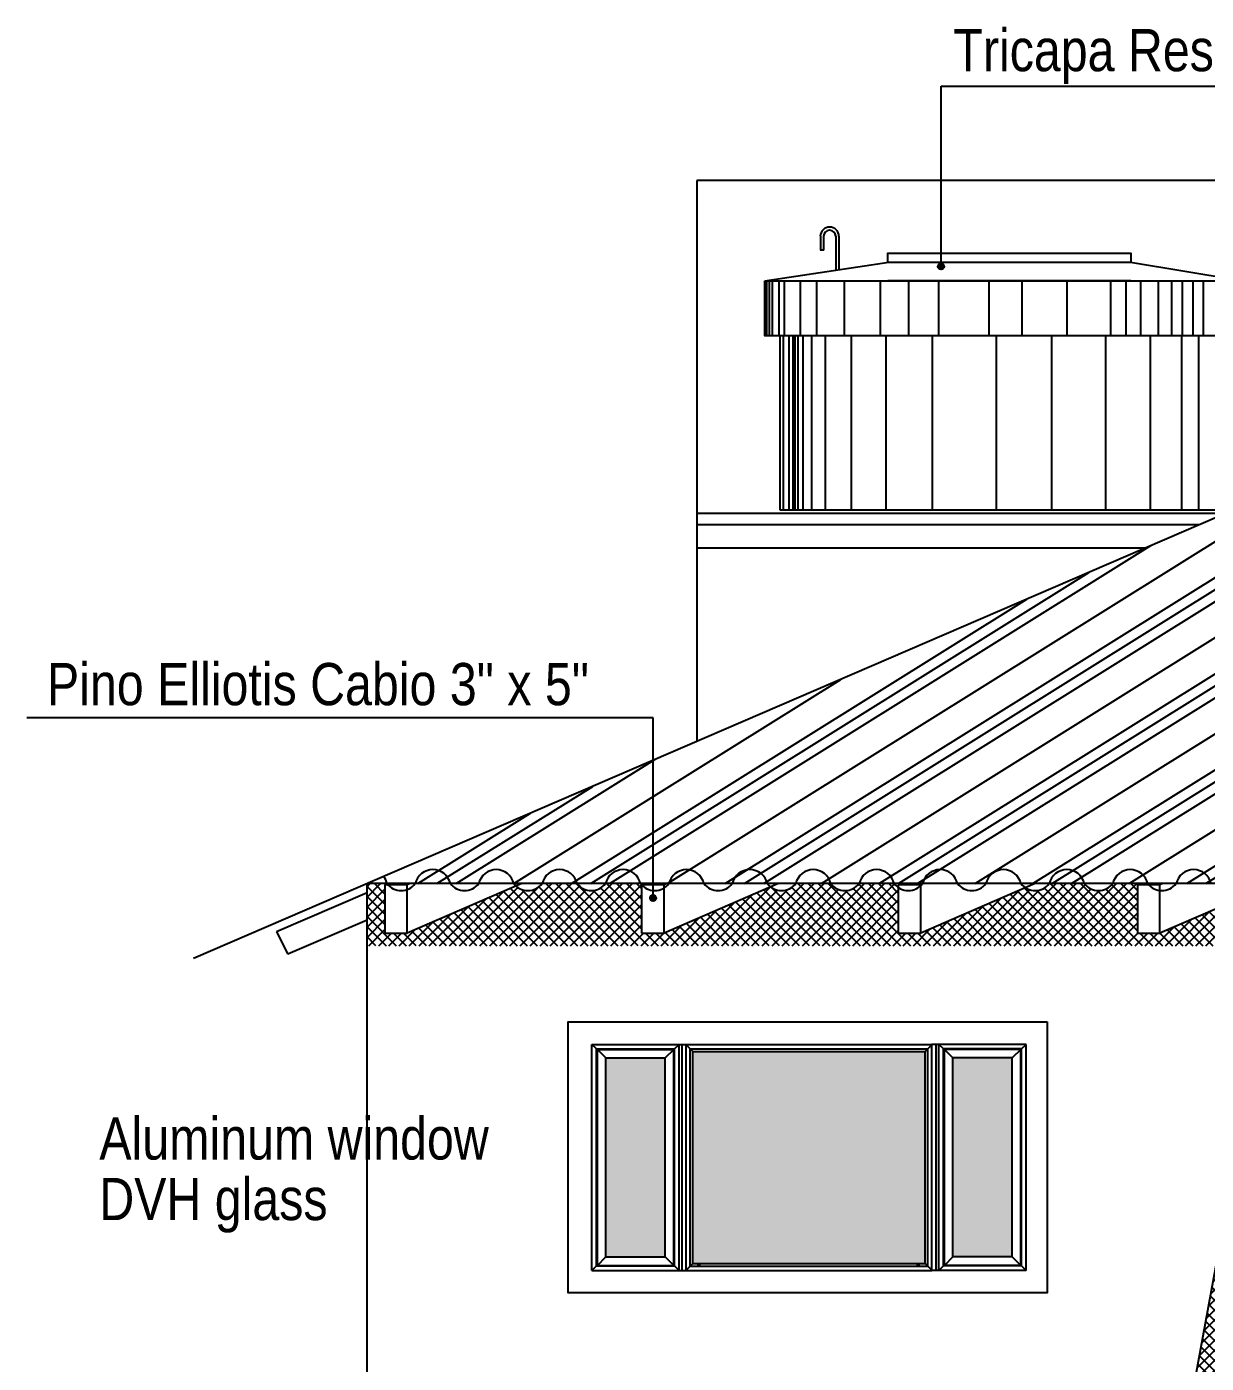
# Model space of a CAD drawing. Header units: millimetres. Extents: x 221 to 543, y -43 to 148.
# Drawn here: x 320.995 to 324.671, y 67.238 to 71.404 of the extents above; entities that cross this region are included whole.
import ezdxf

# ---------------------------------------------------------------- set-up
doc = ezdxf.new("R2010")
doc.units = ezdxf.units.MM
for name, color, linetype in [('13010100', 7, 'Continuous'), ('1301050', 3, 'Continuous'), ('FINAS', 1, 'Continuous')]:
    doc.layers.add(name, color=color, linetype=linetype)
doc.styles.add('NARROW', font='ARIALN.TTF')

msp = doc.modelspace()

# ---------------------------------------------------------------- hatches: boundary and pattern name
h = msp.add_hatch(color=256)
h.paths.add_polyline_path([(323.8535, 70.653), (323.8447, 70.6565), (323.8447, 70.6471, 0.306117)])
h.paths.add_polyline_path([(323.8447, 70.666), (323.8447, 70.6565), (323.8535, 70.653, 0.095932), (323.8542, 70.6565, 0.414214)])
h.paths.add_polyline_path([(323.8447, 70.666, 0.414214), (323.8352, 70.6565, 0.414214), (323.8447, 70.6471), (323.8447, 70.6565)])
h = msp.add_hatch()
h.set_pattern_fill('PLASTI', color=251, scale=0.04, angle=32, style=0)
h.paths.add_polyline_path([(324.8842, 69.9526), (322.0558, 68.733), (324.8842, 68.733), (324.8842, 69.033)])
h = msp.add_hatch()
h.set_pattern_fill('ANSI37', color=252, scale=0.007, angle=90, style=0)
h.paths.add_polyline_path([(324.8058, 65.8368), (324.6756, 65.8368), (324.6756, 65.6819), (324.7228, 65.6819)])
h.paths.add_polyline_path([(324.8842, 65.983), (324.7949, 65.983), (324.7949, 65.8444), (324.8099, 65.8444)])
h.paths.add_polyline_path([(324.7873, 65.983), (324.6756, 65.983), (324.6756, 65.8444), (324.7873, 65.8444)])
h.paths.add_polyline_path([(325.1124, 65.983), (324.8842, 65.983), (324.8842, 65.8444), (325.1124, 65.8444)])
h.paths.add_polyline_path([(324.9498, 65.8368), (324.8842, 65.8368), (324.8842, 65.6819), (324.9498, 65.6819)])
h.paths.add_polyline_path([(325.2749, 65.8368), (324.9574, 65.8368), (324.9574, 65.6819), (325.2749, 65.6819)])
h.paths.add_polyline_path([(325.4375, 65.983), (325.12, 65.983), (325.12, 65.8444), (325.4375, 65.8444)])
h.paths.add_polyline_path([(325.6001, 65.8368), (325.2826, 65.8368), (325.2826, 65.6819), (325.6001, 65.6819)])
h.paths.add_polyline_path([(325.7626, 65.983), (325.4451, 65.983), (325.4451, 65.8444), (325.7626, 65.8444)])
h.paths.add_polyline_path([(325.9252, 65.8368), (325.6077, 65.8368), (325.6077, 65.6819), (325.9252, 65.6819)])
h.paths.add_polyline_path([(326.0877, 65.983), (325.7702, 65.983), (325.7702, 65.8444), (326.0877, 65.8444)])
h.paths.add_polyline_path([(326.2503, 65.8368), (325.9328, 65.8368), (325.9328, 65.6819), (326.2503, 65.6819)])
h.paths.add_polyline_path([(326.4129, 65.983), (326.0954, 65.983), (326.0954, 65.8444), (326.4129, 65.8444)])
h.paths.add_polyline_path([(326.5754, 65.8368), (326.2579, 65.8368), (326.2579, 65.6819), (326.5754, 65.6819)])
h.paths.add_polyline_path([(326.738, 65.983), (326.4205, 65.983), (326.4205, 65.8444), (326.738, 65.8444)])
h.paths.add_polyline_path([(326.9005, 65.8368), (326.583, 65.8368), (326.583, 65.6819), (326.9005, 65.6819)])
h.paths.add_polyline_path([(327.0631, 65.983), (326.7456, 65.983), (326.7456, 65.8444), (327.0631, 65.8444)])
h.paths.add_polyline_path([(327.2257, 65.8368), (326.9082, 65.8368), (326.9082, 65.6819), (327.2257, 65.6819)])
h.paths.add_polyline_path([(327.3882, 65.983), (327.0707, 65.983), (327.0707, 65.8444), (327.3882, 65.8444)])
h.paths.add_polyline_path([(327.5508, 65.8368), (327.2333, 65.8368), (327.2333, 65.6819), (327.5508, 65.6819)])
h.paths.add_polyline_path([(327.7133, 65.983), (327.3958, 65.983), (327.3958, 65.8444), (327.7133, 65.8444)])
h.paths.add_polyline_path([(327.8759, 65.8368), (327.5584, 65.8368), (327.5584, 65.6819), (327.8759, 65.6819)])
h.paths.add_polyline_path([(328.0385, 65.983), (327.721, 65.983), (327.721, 65.8444), (328.0385, 65.8444)])
h.paths.add_polyline_path([(328.201, 65.8368), (327.8835, 65.8368), (327.8835, 65.6819), (328.201, 65.6819)])
h.paths.add_polyline_path([(328.3636, 65.983), (328.0461, 65.983), (328.0461, 65.8444), (328.3636, 65.8444)])
h.paths.add_polyline_path([(328.5261, 65.8368), (328.2086, 65.8368), (328.2086, 65.6819), (328.5261, 65.6819)])
h.paths.add_polyline_path([(328.6887, 65.983), (328.3712, 65.983), (328.3712, 65.8444), (328.6887, 65.8444)])
h.paths.add_polyline_path([(328.8513, 65.8368), (328.5338, 65.8368), (328.5338, 65.6819), (328.8513, 65.6819)])
h.paths.add_polyline_path([(329.0138, 65.983), (328.6963, 65.983), (328.6963, 65.8444), (329.0138, 65.8444)])
h.paths.add_polyline_path([(329.1764, 65.8368), (328.8589, 65.8368), (328.8589, 65.6819), (329.1764, 65.6819)])
h.paths.add_polyline_path([(329.3389, 65.983), (329.0214, 65.983), (329.0214, 65.8444), (329.3389, 65.8444)])
h.paths.add_polyline_path([(329.5015, 65.8368), (329.184, 65.8368), (329.184, 65.6819), (329.5015, 65.6819)])
h.paths.add_polyline_path([(329.6641, 65.983), (329.3466, 65.983), (329.3466, 65.8444), (329.6641, 65.8444)])
h.paths.add_polyline_path([(329.8266, 65.8368), (329.5091, 65.8368), (329.5091, 65.6819), (329.8266, 65.6819)])
h.paths.add_polyline_path([(329.9892, 65.983), (329.6717, 65.983), (329.6717, 65.8444), (329.9892, 65.8444)])
h.paths.add_polyline_path([(330.1517, 65.8368), (329.8342, 65.8368), (329.8342, 65.6819), (330.1517, 65.6819)])
h.paths.add_polyline_path([(330.4769, 65.8368), (330.1594, 65.8368), (330.1594, 65.6819), (330.4769, 65.6819)])
h.paths.add_polyline_path([(330.3143, 65.983), (329.9968, 65.983), (329.9968, 65.8444), (330.3143, 65.8444)])
h.paths.add_polyline_path([(330.6394, 65.983), (330.3219, 65.983), (330.3219, 65.8444), (330.6394, 65.8444)])
h.paths.add_polyline_path([(330.802, 65.8368), (330.4845, 65.8368), (330.4845, 65.6819), (330.802, 65.6819)])
h.paths.add_polyline_path([(330.8749, 65.8368), (330.8096, 65.8368), (330.8096, 65.6819), (330.8749, 65.6819)])
h.paths.add_polyline_path([(330.8749, 65.983), (330.647, 65.983), (330.647, 65.8444), (330.8749, 65.8444)])
h.paths.add_polyline_path([(322.5114, 65.983), (322.1939, 65.983), (322.1939, 65.8444), (322.5114, 65.8444)])
h.paths.add_polyline_path([(322.674, 65.8368), (322.3565, 65.8368), (322.3565, 65.6819), (322.674, 65.6819)])
h.paths.add_polyline_path([(322.8365, 65.983), (322.519, 65.983), (322.519, 65.8444), (322.8365, 65.8444)])
h.paths.add_polyline_path([(322.1863, 65.983), (322.0558, 65.983), (322.0558, 65.8444), (322.1863, 65.8444)])
h.paths.add_polyline_path([(322.3489, 65.8368), (322.0558, 65.8368), (322.0558, 65.6819), (322.3489, 65.6819)])
h.paths.add_polyline_path([(322.9991, 65.8368), (322.6816, 65.8368), (322.6816, 65.6819), (322.9991, 65.6819)])
h.paths.add_polyline_path([(323.1617, 65.983), (322.8442, 65.983), (322.8442, 65.8444), (323.1617, 65.8444)])
h.paths.add_polyline_path([(323.3242, 65.8368), (323.0067, 65.8368), (323.0067, 65.6819), (323.3242, 65.6819)])
h.paths.add_polyline_path([(323.4868, 65.983), (323.1693, 65.983), (323.1693, 65.8444), (323.4868, 65.8444)])
h.paths.add_polyline_path([(323.6493, 65.8368), (323.3318, 65.8368), (323.3318, 65.6819), (323.6493, 65.6819)])
h.paths.add_polyline_path([(323.8119, 65.983), (323.4944, 65.983), (323.4944, 65.8444), (323.8119, 65.8444)])
h.paths.add_polyline_path([(323.9745, 65.8368), (323.657, 65.8368), (323.657, 65.6819), (323.9745, 65.6819)])
h.paths.add_polyline_path([(324.137, 65.983), (323.8195, 65.983), (323.8195, 65.8444), (324.137, 65.8444)])
h.paths.add_polyline_path([(324.2996, 65.8368), (323.9821, 65.8368), (323.9821, 65.6819), (324.2996, 65.6819)])
h.paths.add_polyline_path([(324.4621, 65.983), (324.1446, 65.983), (324.1446, 65.8444), (324.4621, 65.8444)])
h.paths.add_polyline_path([(324.4756, 65.8368), (324.3072, 65.8368), (324.3072, 65.6819), (324.4756, 65.6819)])
h.paths.add_polyline_path([(328.3131, 68.733), (328.2432, 68.733, -0.489043), (328.1549, 68.733), (328.0457, 68.733, -0.489043), (327.9573, 68.733), (327.8481, 68.733, -0.489043), (327.7597, 68.733), (327.6505, 68.733, -0.347314), (327.5831, 68.7164), (327.5831, 68.5791), (327.5131, 68.5791), (327.5131, 68.733), (327.4529, 68.733, -0.489043), (327.3645, 68.733), (327.2553, 68.733, -0.489043), (327.1669, 68.733), (327.0577, 68.733, -0.489043), (326.9693, 68.733), (326.8601, 68.733, -0.40425), (326.7831, 68.7221), (326.7831, 68.5791), (326.7131, 68.5791), (326.7131, 68.733), (326.6625, 68.733, -0.489043), (326.5741, 68.733), (326.4649, 68.733, -0.489043), (326.3765, 68.733), (326.2673, 68.733, -0.489043), (326.179, 68.733), (326.0698, 68.733, -0.460673), (325.9847, 68.7291), (325.9831, 68.7291), (325.9831, 68.5791), (325.9131, 68.5791), (325.9131, 68.733), (325.8722, 68.733, -0.489043), (325.7838, 68.733), (325.6746, 68.733, -0.489043), (325.5862, 68.733), (325.477, 68.733, -0.489043), (325.3886, 68.733), (325.2794, 68.733, -0.489043), (325.191, 68.733), (325.1831, 68.733), (325.1831, 68.5791), (325.1131, 68.5791), (325.1131, 68.733), (325.0818, 68.733, -0.489043), (324.9934, 68.733), (324.8842, 68.733), (324.8842, 68.5396), (331.1092, 68.5396), (331.1092, 68.733), (331.0095, 68.733, -0.489043), (330.9211, 68.733), (330.8119, 68.733, -0.159337), (330.7831, 68.7136), (330.7831, 68.5791), (330.7131, 68.5791), (330.7131, 68.733), (330.6143, 68.733, -0.489043), (330.5259, 68.733), (330.4167, 68.733, -0.489043), (330.3283, 68.733), (330.2191, 68.733, -0.489043), (330.1308, 68.733), (330.0216, 68.733, -0.204681), (329.9831, 68.7117), (329.9831, 68.5791), (329.9131, 68.5791), (329.9131, 68.733), (329.824, 68.733, -0.489043), (329.7356, 68.733), (329.6264, 68.733, -0.489043), (329.538, 68.733), (329.4288, 68.733, -0.489043), (329.3404, 68.733), (329.2312, 68.733, -0.250013), (329.1831, 68.7115), (329.1831, 68.5791), (329.1131, 68.5791), (329.1131, 68.733), (329.0336, 68.733, -0.489043), (328.9452, 68.733), (328.836, 68.733, -0.489043), (328.7476, 68.733), (328.6384, 68.733, -0.489043), (328.55, 68.733), (328.4408, 68.733, -0.296916), (328.3831, 68.7131), (328.3831, 68.5791), (328.3131, 68.5791)])
h.paths.add_polyline_path([(324.4572, 68.7291), (324.4663, 68.733), (324.3798, 68.733, -0.489043), (324.2914, 68.733), (324.1822, 68.733, -0.385294), (324.1082, 68.72), (323.7814, 68.5791), (323.7114, 68.5791), (323.7114, 68.7211, -0.078518), (323.6987, 68.733), (323.5895, 68.733, -0.489043), (323.5011, 68.733), (323.3919, 68.733, -0.408613), (323.3142, 68.7226), (322.9814, 68.5791), (322.9114, 68.5791), (322.9114, 68.7294, -0.021484), (322.9083, 68.733), (322.7991, 68.733, -0.489043), (322.7107, 68.733), (322.6015, 68.733, -0.431258), (322.5205, 68.7253), (322.1814, 68.5791), (322.1114, 68.5791), (322.1114, 68.7291), (322.1182, 68.732, 0.004701), (322.118, 68.733), (322.0558, 68.733), (322.0558, 68.5396), (324.8842, 68.5396), (324.8842, 68.733), (324.5272, 68.5791), (324.4572, 68.5791)])
h.paths.add_polyline_path([(324.8842, 68.5396), (324.6253, 67.133), (324.8842, 67.133)])
h.paths.add_polyline_path([(324.7079, 67.133), (324.6253, 67.133), (324.6116, 67.0586), (324.7079, 67.0586)])
h.paths.add_polyline_path([(324.8579, 67.133), (324.7079, 67.133), (324.7079, 67.0586), (324.8579, 67.0586)])
h.paths.add_polyline_path([(324.8842, 67.133), (324.8579, 67.133), (324.8579, 67.0586), (324.8842, 67.0586)])
h.paths.add_polyline_path([(324.8842, 67.0586), (324.8579, 67.0586), (324.8579, 66.8911), (324.8842, 66.8911)])
h.paths.add_polyline_path([(324.8579, 67.0586), (324.7079, 67.0586), (324.7079, 66.8911), (324.8579, 66.8911)])
h.paths.add_polyline_path([(324.7079, 67.0586), (324.6116, 67.0586), (324.5808, 66.8911), (324.7079, 66.8911)])
h.paths.add_polyline_path([(324.7079, 66.8911), (324.5808, 66.8911), (324.5579, 66.7668), (324.5579, 66.533), (324.7079, 66.533)])
h.paths.add_polyline_path([(324.5579, 66.7668), (324.5149, 66.533), (324.5579, 66.533)])
h.paths.add_polyline_path([(324.8579, 66.8911), (324.7079, 66.8911), (324.7079, 66.533), (324.8579, 66.533)])
h.paths.add_polyline_path([(324.8842, 66.8911), (324.8579, 66.8911), (324.8579, 66.533), (324.8842, 66.533)])
h = msp.add_hatch(color=256)
h.paths.add_polyline_path([(322.9386, 68.6843), (322.9474, 68.6879), (322.9474, 68.6784, -0.306117)])
h.paths.add_polyline_path([(322.9474, 68.6973), (322.9474, 68.6879), (322.9386, 68.6843, -0.095932), (322.938, 68.6879, -0.414214)])
h.paths.add_polyline_path([(322.9474, 68.6973, -0.414214), (322.9569, 68.6879, -0.414214), (322.9474, 68.6784), (322.9474, 68.6879)])
h = msp.add_hatch(color=253)
h.paths.add_polyline_path([(323.7958, 68.21), (323.0711, 68.21), (323.0711, 67.5493), (323.7958, 67.5493)])
h.paths.add_polyline_path([(322.9852, 68.1897), (322.8465, 68.1897), (322.8465, 67.5696), (322.9852, 67.5696)])
h.paths.add_polyline_path([(324.0666, 68.1897), (323.8818, 68.1897), (323.8818, 67.5696), (324.0666, 67.5696)])
for points in [[(323.1213, 68.21), (323.0711, 68.21), (323.0711, 67.5493), (323.1213, 67.5493)], [(322.8472, 68.1897), (322.8003, 68.1897), (322.8003, 67.5696), (322.8472, 67.5696)]]:
    msp.add_hatch(color=256).paths.add_polyline_path(points)

# ---------------------------------------------------------------- linework, layer by layer
for p, q in [((323.8447, 70.6565), (323.8447, 71.2182)), ((323.8447, 71.2182), (327.0365, 71.2182)), ((324.7499, 69.8871), (323.0842, 69.8871)), ((324.6487, 69.8511), (323.0842, 69.8511)), ((324.4813, 69.7789), (323.0842, 69.7789)), ((322.9474, 69.2495), (320.9953, 69.2495)), ((322.9474, 68.6879), (322.9474, 69.2495)), ((322.0558, 66.233), (322.0558, 68.733)), ((324.8842, 68.733), (322.0558, 68.733))]:
    msp.add_line(p, q)
at = {"color": 252}
for p, q in [((324.8842, 70.9248), (323.0842, 70.9248)), ((323.0842, 70.9248), (323.0842, 69.1765)), ((323.3004, 70.6126), (323.3004, 70.4403)), ((323.3089, 70.6138), (323.3089, 70.4403)), ((323.3186, 70.6138), (323.3186, 70.4403)), ((323.3392, 70.6138), (323.3392, 70.4403)), ((323.3562, 70.6138), (323.3562, 70.4403)), ((323.406, 70.6138), (323.406, 70.4403)), ((323.4569, 70.6138), (323.4569, 70.4403)), ((323.5431, 70.6138), (323.5431, 70.4403)), ((323.655, 70.6138), (323.655, 70.4403)), ((323.7435, 70.6138), (323.7435, 70.4403)), ((323.837, 70.6138), (323.837, 70.4403)), ((323.9935, 70.6138), (323.9935, 70.4403)), ((324.0967, 70.6138), (324.0967, 70.4403)), ((324.2367, 70.6138), (324.2367, 70.4403)), ((324.3726, 70.6138), (324.3726, 70.4403)), ((324.4211, 70.6138), (324.4211, 70.4403)), ((324.466, 70.6138), (324.466, 70.4403)), ((324.5219, 70.6138), (324.5219, 70.4403)), ((324.5631, 70.6138), (324.5631, 70.4403)), ((324.5959, 70.6138), (324.5959, 70.4403)), ((324.6299, 70.6138), (324.6299, 70.4403)), ((324.6614, 70.6138), (324.6614, 70.4403)), ((323.3527, 70.4403), (323.3527, 69.8981)), ((323.37, 70.4403), (323.37, 69.8981)), ((323.3828, 70.4403), (323.3828, 69.8981)), ((323.3891, 70.4403), (323.3891, 69.8981)), ((323.3986, 70.4403), (323.3986, 69.8981)), ((323.4139, 70.4403), (323.4139, 69.8981)), ((323.4409, 70.4403), (323.4409, 69.8981)), ((323.4836, 70.4403), (323.4836, 69.8981)), ((323.5651, 70.4403), (323.5651, 69.8981)), ((323.6731, 70.4403), (323.6731, 69.8981)), ((323.8171, 70.4403), (323.8171, 69.8981)), ((324.0162, 70.4403), (324.0162, 69.8981)), ((324.189, 70.4403), (324.189, 69.8981)), ((324.357, 70.4403), (324.357, 69.8981)), ((324.4961, 70.4403), (324.4961, 69.8981)), ((324.5945, 70.4403), (324.5945, 69.8981)), ((324.6473, 70.4403), (324.6473, 69.8981)), ((324.8842, 68.5396), (324.5149, 66.533))]:
    msp.add_line(p, q, dxfattribs=at)
at = {"color": 5}
msp.add_line((324.8842, 69.9526), (321.5154, 68.5), dxfattribs=at)
at = {"color": 2}
for p, q in [((322.1206, 68.733), (322.1114, 68.7291)), ((322.1906, 68.733), (322.1814, 68.7291)), ((322.5384, 68.733), (322.1814, 68.5791)), ((322.9206, 68.733), (322.9114, 68.7291)), ((322.9906, 68.733), (322.9814, 68.7291)), ((323.3384, 68.733), (322.9814, 68.5791)), ((323.7206, 68.733), (323.7114, 68.7291)), ((323.7906, 68.733), (323.7814, 68.7291)), ((324.1384, 68.733), (323.7814, 68.5791)), ((324.4663, 68.733), (324.4572, 68.7291)), ((324.5363, 68.733), (324.5272, 68.7291)), ((324.8842, 68.733), (324.5272, 68.5791)), ((322.0558, 68.7043), (321.7741, 68.5828)), ((322.1814, 68.7291), (322.1114, 68.7291)), ((322.1114, 68.7291), (322.1114, 68.5791)), ((322.1814, 68.5791), (322.1814, 68.7291)), ((322.9814, 68.7291), (322.9114, 68.7291)), ((322.9114, 68.7291), (322.9114, 68.5791)), ((322.9814, 68.5791), (322.9814, 68.7291)), ((323.7814, 68.7291), (323.7114, 68.7291)), ((323.7114, 68.7291), (323.7114, 68.5791)), ((323.7814, 68.5791), (323.7814, 68.7291)), ((324.5272, 68.7291), (324.4572, 68.7291)), ((324.4572, 68.7291), (324.4572, 68.5791)), ((324.5272, 68.5791), (324.5272, 68.7291)), ((322.0558, 68.6196), (321.8089, 68.5132)), ((321.7741, 68.5828), (321.8089, 68.5132)), ((322.1114, 68.5791), (322.1814, 68.5791)), ((322.9114, 68.5791), (322.9814, 68.5791)), ((323.7114, 68.5791), (323.7814, 68.5791)), ((324.4572, 68.5791), (324.5272, 68.5791))]:
    msp.add_line(p, q, dxfattribs=at)
at = {"color": 251}
for p, q in [((323.088, 67.5413), (323.088, 67.5493)), ((323.0934, 67.5413), (323.0934, 67.5493)), ((323.7715, 67.5413), (323.7715, 67.5493)), ((323.7768, 67.5413), (323.7768, 67.5493))]:
    msp.add_line(p, q, dxfattribs=at)
msp.add_lwpolyline([(324.1759, 68.302), (324.1759, 67.4573), (322.6824, 67.4573), (322.6824, 68.302), (324.1759, 68.302)])
for centre in [(323.8447, 70.6565), (322.9474, 68.6879)]:
    msp.add_circle(centre, 0.00949)
for centre, start, end in [((322.2609, 68.7206), 12.8043, 167.1957), ((322.4585, 68.7206), 12.8043, 167.1957), ((322.6561, 68.7206), 12.8043, 167.1957), ((322.8537, 68.7206), 12.8043, 167.1957), ((323.0513, 68.7206), 12.8043, 167.1957), ((323.2489, 68.7206), 12.8043, 167.1957), ((323.4465, 68.7206), 12.8043, 167.1957), ((323.6441, 68.7206), 12.8043, 167.1957), ((323.8417, 68.7206), 12.8043, 167.1957), ((324.0393, 68.7206), 12.8043, 167.1957), ((324.2368, 68.7206), 12.8043, 167.1957), ((324.4344, 68.7206), 12.8043, 167.1957), ((324.632, 68.7206), 12.8043, 167.1957), ((322.0634, 68.7206), 12.8043, 38.2179), ((322.1621, 68.7674), 217.8788, 322.1212), ((322.3597, 68.7674), 217.8788, 322.1212), ((322.5573, 68.7674), 217.8788, 322.1212), ((322.7549, 68.7674), 217.8788, 322.1212), ((322.9525, 68.7674), 217.8788, 322.1212), ((323.1501, 68.7674), 217.8788, 322.1212), ((323.3477, 68.7674), 217.8788, 322.1212), ((323.5453, 68.7674), 217.8788, 322.1212), ((323.7429, 68.7674), 217.8788, 322.1212), ((323.9405, 68.7674), 217.8788, 322.1212), ((324.138, 68.7674), 217.8788, 322.1212), ((324.3356, 68.7674), 217.8788, 322.1212), ((324.5332, 68.7674), 217.8788, 322.1212)]:
    msp.add_arc(centre, 0.056, start, end)
at = {"layer": '13010100'}
for p, q in [((322.7568, 67.5273), (322.7568, 68.2319)), ((322.7568, 68.2319), (323.0287, 68.2319)), ((323.0287, 67.5273), (323.0287, 68.2319)), ((323.0287, 68.2319), (323.0504, 68.2319)), ((323.0491, 68.2319), (323.8165, 68.2319)), ((323.0504, 67.5273), (323.0504, 68.2319)), ((323.8165, 67.5273), (323.8165, 68.2319)), ((323.8382, 68.2319), (323.8165, 68.2319)), ((323.8382, 67.5273), (323.8382, 68.2319)), ((324.1101, 68.2319), (323.8382, 68.2319)), ((324.1101, 67.5273), (324.1101, 68.2319)), ((322.771, 67.5416), (322.771, 68.2177)), ((322.771, 68.2177), (323.0145, 68.2177)), ((322.7737, 67.543), (322.7737, 68.2163)), ((322.7737, 68.2163), (323.0117, 68.2163)), ((323.0117, 67.543), (323.0117, 68.2163)), ((323.0145, 67.5416), (323.0145, 68.2177)), ((323.0631, 67.5413), (323.0631, 68.218)), ((323.0631, 68.218), (323.8038, 68.218)), ((323.0711, 67.5493), (323.0711, 68.21)), ((323.0711, 68.21), (323.7958, 68.21)), ((323.7958, 67.5493), (323.7958, 68.21)), ((323.8038, 67.5413), (323.8038, 68.218)), ((323.8524, 67.5416), (323.8524, 68.2177)), ((324.0959, 68.2177), (323.8524, 68.2177)), ((323.8552, 67.543), (323.8552, 68.2163)), ((324.0932, 68.2163), (323.8552, 68.2163)), ((324.0932, 67.543), (324.0932, 68.2163)), ((324.0959, 67.5416), (324.0959, 68.2177)), ((322.8003, 67.5696), (322.8003, 68.1897)), ((322.8003, 68.1897), (322.9852, 68.1897)), ((322.9852, 67.5696), (322.9852, 68.1897)), ((323.8818, 67.5696), (323.8818, 68.1897)), ((324.0666, 68.1897), (323.8818, 68.1897)), ((324.0666, 67.5696), (324.0666, 68.1897)), ((322.8003, 67.5696), (322.9852, 67.5696)), ((324.0666, 67.5696), (323.8818, 67.5696)), ((322.7568, 67.5273), (323.0287, 67.5273)), ((322.771, 67.5416), (323.0145, 67.5416)), ((322.7737, 67.543), (323.0117, 67.543)), ((323.0287, 67.5273), (323.0504, 67.5273)), ((323.0504, 67.5273), (323.8165, 67.5273)), ((323.0631, 67.5413), (323.8038, 67.5413)), ((323.0711, 67.5493), (323.7958, 67.5493)), ((323.8382, 67.5273), (323.8165, 67.5273)), ((324.1101, 67.5273), (323.8382, 67.5273)), ((324.0959, 67.5416), (323.8524, 67.5416)), ((324.0932, 67.543), (323.8552, 67.543))]:
    msp.add_line(p, q, dxfattribs=at)
at = {"layer": '1301050'}
for p, q in [((322.771, 68.2177), (322.7568, 68.2319)), ((323.0145, 68.2177), (323.0287, 68.2319)), ((323.0376, 67.5273), (323.0376, 68.2319)), ((323.8293, 67.5273), (323.8293, 68.2319)), ((323.8524, 68.2177), (323.8382, 68.2319)), ((324.0959, 68.2177), (324.1101, 68.2319)), ((322.7737, 68.2163), (322.8003, 68.1897)), ((322.9852, 68.1897), (323.0117, 68.2163)), ((323.0504, 68.2307), (323.0711, 68.21)), ((323.8165, 68.2307), (323.7958, 68.21)), ((323.8818, 68.1897), (323.8552, 68.2163)), ((324.0932, 68.2163), (324.0666, 68.1897)), ((322.7737, 67.543), (322.8003, 67.5696)), ((322.9852, 67.5696), (323.0117, 67.543)), ((323.8818, 67.5696), (323.8552, 67.543)), ((324.0932, 67.543), (324.0666, 67.5696)), ((322.771, 67.5416), (322.7568, 67.5273)), ((323.0145, 67.5416), (323.0287, 67.5273)), ((323.0711, 67.5493), (323.0504, 67.5286)), ((323.7958, 67.5493), (323.8165, 67.5286)), ((323.8524, 67.5416), (323.8382, 67.5273)), ((324.0959, 67.5416), (324.1101, 67.5273))]:
    msp.add_line(p, q, dxfattribs=at)
at = {"layer": 'FINAS', "color": 0}
for p, q in [((323.4687, 70.7505), (323.4687, 70.707)), ((323.4787, 70.7505), (323.4787, 70.707)), ((323.5166, 70.7505), (323.5166, 70.6466)), ((323.5266, 70.7505), (323.5266, 70.6466)), ((323.4682, 70.7081), (323.4793, 70.7081)), ((323.296, 70.6119), (323.6816, 70.67)), ((323.6816, 70.67), (324.4358, 70.67)), ((324.4358, 70.67), (324.7878, 70.6119)), ((323.3429, 70.4403), (323.3429, 69.8981)), ((323.3429, 69.8981), (324.7429, 69.8981))]:
    msp.add_line(p, q, dxfattribs=at)
for points in [[(323.6794, 70.6697), (323.6794, 70.6979), (324.4366, 70.6979), (324.4366, 70.6699)], [(324.4366, 70.6119), (323.6794, 70.6119)]]:
    msp.add_lwpolyline(points, dxfattribs=at)
msp.add_lwpolyline([(323.296, 70.6119), (324.7878, 70.6119), (324.7878, 70.4403), (323.296, 70.4403)], close=True, dxfattribs=at)
for radius in [0.029, 0.019]:
    msp.add_arc((323.4976, 70.7505), radius, 0, 180, dxfattribs=at)

# ---------------------------------------------------------------- texts
at = {"color": 0, "style": 'NARROW'}
for s, height, p in [('Tricapa Reserve Tank Cap:500Lts.', 0.131483, (323.8833, 71.2652)), ('Pino Elliotis Cabio 3" x 5" ', 0.131483, (321.0583, 69.2892)), ('Aluminum window', 0.131483, (321.2216, 67.8731)), ('DVH glass', 0.13148, (321.2216, 67.6844))]:
    msp.add_text(s, height=height, dxfattribs=at).set_placement(p)

doc.saveas('drawing.dxf')
